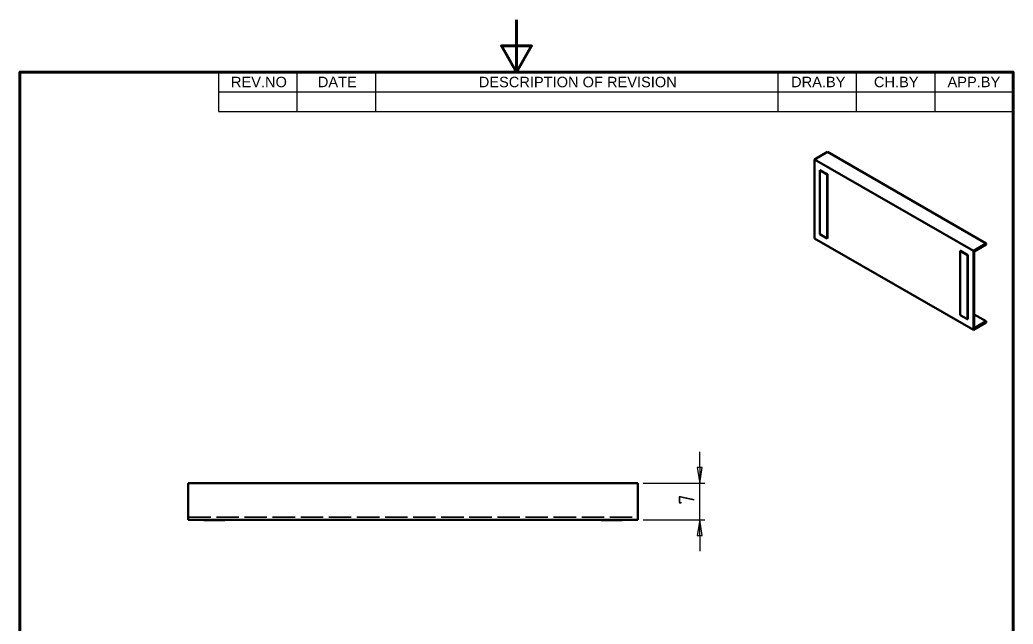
# Model space of a CAD drawing. Header units: millimetres. Extents: x 0 to 210, y 0 to 297.
# Drawn here: x 10 to 200, y 181.3 to 297 of the extents above; entities that cross this region are included whole.
import ezdxf

# ---------------------------------------------------------------- set-up
doc = ezdxf.new("R2010")
doc.units = ezdxf.units.MM
doc.linetypes.add('DASHED', pattern=[0.2067, 0.1654, -0.0413])
doc.layers.get('0').update_dxf_attribs({"lineweight": 25})
for name, color, linetype, lineweight in [('가려진 것(ISO)', 5, 'DASHED', 35), ('가시적인 것(ISO)', 7, 'Continuous', 50), ('경계(ISO)', 7, 'Continuous', 70), ('기호(ISO)', 7, 'Continuous', 25), ('치수(ISO)', 7, 'Continuous', 25)]:
    doc.layers.add(name, color=color, linetype=linetype, lineweight=lineweight)
doc.styles.add('ISO ProportionalPSTEK', font='isocp.shx')
doc.styles.add('주 문자 (JIS)', font='arial.ttf')
doc.dimstyles.new('PSTEK', dxfattribs={"dimtxt": 3, "dimasz": 3, "dimexe": 1, "dimexo": 1, "dimgap": 1, "dimtad": 1, "dimrnd": 1e-08, "dimdsep": 46, "dimtxsty": 'ISO ProportionalPSTEK', "dimblk": 'Filled-1', "dimcen": 0.09, "dimdle": 10, "dimclrd": 3, "dimclre": 3, "dimclrt": 1, "dimadec": 1, "dimazin": 2, "dimtfac": 1, "dimtmove": 0, "dimatfit": 3, "dimfxl": 0, "dimtolj": 1, "dimlwd": -1, "dimlwe": -1, "dimarcsym": 0})

# ---------------------------------------------------------------- blocks, each defined once
blk = doc.blocks.new('경계 Default Border')
at = {"layer": '경계(ISO)', "flags": 128}
for points in [[(105, 297.0000076293945), (105, 287.0000076293945), (102.1132469177246, 292.0000076293945), (107.8867530822754, 292.0000076293945), (105, 287.0000076293945)], [(10, 10), (10, 287.0000076293945), (200, 287.0000076293945), (200, 10), (10, 10)]]:
    blk.add_lwpolyline(points, dxfattribs=at)
blk = doc.blocks.new('Filled-1')
at = {"color": 0}
for p, q in [((0, 0), (-1, 0.1666666666666667)), ((-1, 0.1666666666666667), (-1, -0.1666666666666667)), ((-1, 0), (0, 0)), ((-1, -0.1666666666666667), (0, 0))]:
    blk.add_line(p, q, dxfattribs=at)
at = {"color": 0, "flags": 128}
blk.add_lwpolyline([(-1, -0.1666666666666667), (0, 0), (-1, 0.1666666666666667), (-1, -0.1666666666666667)], dxfattribs=at)
at = {"color": 0}
blk.add_solid([(-1, -0.1666666666666667), (0, 0), (-1, 0.1666666666666667), (-1, -0.1666666666666667)], dxfattribs=at)
blk = doc.blocks.new('*D20')
at = {"layer": 'Defpoints', "color": 0, "transparency": 16777216}
for p in [(128.2223853188631, 208.3232690449523), (140.0467092477105, 208.3232690449523), (128.2223853188631, 201.3232690449523)]:
    blk.add_point(p, dxfattribs=at)
at = {"layer": '치수(ISO)', "color": 3, "transparency": 16777216}
for p, q in [((140.0467092477105, 211.3232690449523), (140.0467092477105, 214.3232690449523)), ((129.2223853188631, 208.3232690449523), (141.0467092477105, 208.3232690449523)), ((140.0467092477105, 201.3232690449523), (140.0467092477105, 208.3232690449523)), ((129.2223853188631, 201.3232690449523), (141.0467092477105, 201.3232690449523)), ((140.0467092477105, 198.3232690449523), (140.0467092477105, 195.3232690449523))]:
    blk.add_line(p, q, dxfattribs=at)
at = {"layer": '치수(ISO)', "color": 3, "transparency": 16777216, "xscale": 3, "yscale": 3, "zscale": 3}
for p, rotation in [((140.0467092477105, 208.3232690449523), 270), ((140.0467092477105, 201.3232690449523), 90)]:
    blk.add_blockref('Filled-1', p, dxfattribs=dict(at, rotation=rotation))
at = {"layer": '치수(ISO)', "color": 1, "transparency": 16777216, "insert": (136.0467092477105, 204.2232690449523), "char_height": 3, "attachment_point": 1, "rotation": 90, "style": 'ISO ProportionalPSTEK'}
blk.add_mtext('\\A1;7', dxfattribs=at)

msp = doc.modelspace()

# ---------------------------------------------------------------- linework, layer by layer
at = {"layer": '가려진 것(ISO)', "ltscale": 26.00387001037598}
msp.add_line((42.22238531886312, 201.8232690449522), (128.2223853188631, 201.8232690449522), dxfattribs=at)
at = {"layer": '가시적인 것(ISO)'}
for p, q in [((164.4589057141888, 271.7250602120238), (161.9840319800363, 270.2998752137504)), ((164.4589057141888, 271.7250602120238), (194.8644973052149, 254.215644518956)), ((161.9840319800363, 270.2998752137504), (161.9840319800363, 255.1752534041634)), ((192.3896235710623, 252.7904595206826), (161.9840319800363, 270.2998752137504)), ((163.0446921518163, 268.2583741745876), (163.0093368127569, 268.238014388898)), ((163.0093368127569, 268.238014388898), (163.0093368127569, 255.9748075162598)), ((164.4235503751302, 267.4236229613134), (163.0093368127569, 268.238014388898)), ((163.0446921518163, 268.2583741745876), (164.4589057141896, 267.443982747003)), ((164.4589057141896, 267.443982747003), (164.4235503751302, 267.4236229613134)), ((164.4235503751302, 255.1604160886753), (164.4235503751302, 267.4236229613134)), ((164.4589057141896, 267.443982747003), (164.4589057141896, 255.1807758743649)), ((161.9840319800363, 255.1752534041634), (192.3896235710623, 237.6658377110957)), ((163.0093368127569, 255.9748075162598), (164.4235503751302, 255.1604160886753)), ((164.4589057141896, 255.1807758743649), (164.4235503751302, 255.1604160886753)), ((189.9147498369091, 252.7849370504812), (189.8793944978497, 252.7645772647915)), ((189.8793944978497, 252.7645772647915), (189.8793944978497, 240.5013703921534)), ((191.2936080602231, 251.950185837207), (189.8793944978497, 252.7645772647915)), ((189.9147498369091, 252.7849370504812), (191.3289633992824, 251.9705456228966)), ((192.3896235710623, 252.7904595206826), (194.8644973052149, 254.215644518956)), ((192.3896235710623, 237.6658377110957), (192.3896235710623, 252.7904595206826)), ((194.8644973052149, 254.0112577377454), (192.566400266359, 252.6878716679201)), ((194.8644973052149, 254.215644518956), (194.8644973052149, 254.0112577377454)), ((191.3289633992824, 251.9705456228966), (191.2936080602231, 251.950185837207)), ((191.2936080602231, 239.6869789645689), (191.2936080602231, 251.950185837207)), ((191.3289633992824, 251.9705456228966), (191.3289633992824, 239.7073387502585)), ((192.566400266359, 252.6878716679201), (192.566400266359, 237.9720234207544)), ((189.8793944978497, 240.5013703921534), (191.2936080602231, 239.6869789645689)), ((191.3289633992824, 239.7073387502585), (191.2936080602231, 239.6869789645689)), ((192.566400266359, 240.6187955604042), (194.8644973052149, 239.2954094905797)), ((192.3896235710623, 237.6658377110957), (194.8644973052149, 239.091022709369)), ((192.566400266359, 237.9720234207544), (194.8644973052149, 239.2954094905797)), ((194.8644973052149, 239.2954094905797), (194.8644973052149, 239.091022709369)), ((42.22238531886312, 208.3232690449523), (128.2223853188631, 208.3232690449523)), ((42.22238531886312, 208.3232690449523), (42.22238531886312, 201.3232690449523)), ((128.2223853188631, 201.3232690449523), (128.2223853188631, 208.3232690449523)), ((128.2223853188631, 201.3232690449523), (42.22238531886312, 201.3232690449523)), ((45.22238531886312, 201.3232690449513), (45.22238531886312, 201.2232690449513)), ((49.22238531886311, 201.2232690449513), (45.22238531886312, 201.2232690449513)), ((49.22238531886311, 201.3232690449513), (49.22238531886311, 201.2232690449513)), ((121.2223853188631, 201.3232690449513), (121.2223853188631, 201.2232690449513)), ((125.2223853188631, 201.2232690449513), (121.2223853188631, 201.2232690449513)), ((125.2223853188631, 201.3232690449513), (125.2223853188631, 201.2232690449513))]:
    msp.add_line(p, q, dxfattribs=at)
at = {"layer": '기호(ISO)'}
for p, q in [((48.00000000000001, 287.0000076293945), (200, 287.0000076293945)), ((48.00000000000001, 287.0000076293945), (48.00000000000001, 283.2200075995922)), ((63.00000000000001, 287.0000076293945), (63.00000000000001, 283.2200075995922)), ((78, 287.0000076293945), (78, 283.2200075995922)), ((155, 287.0000076293945), (155, 283.2200075995922)), ((170, 287.0000076293945), (170, 283.2200075995922)), ((185, 287.0000076293945), (185, 283.2200075995922)), ((200, 287.0000076293945), (200, 283.2200075995922)), ((48.00000000000001, 283.2200075995922), (200, 283.2200075995922)), ((48.00000000000001, 283.2200075995922), (48.00000000000001, 279.4400075697899)), ((63.00000000000001, 283.2200075995922), (63.00000000000001, 279.4400075697899)), ((78, 283.2200075995922), (78, 279.4400075697899)), ((155, 283.2200075995922), (155, 279.4400075697899)), ((170, 283.2200075995922), (170, 279.4400075697899)), ((185, 283.2200075995922), (185, 279.4400075697899)), ((200, 283.2200075995922), (200, 279.4400075697899)), ((48.00000000000001, 279.4400075697899), (200, 279.4400075697899))]:
    msp.add_line(p, q, dxfattribs=at)

# ---------------------------------------------------------------- block references
msp.add_blockref('경계 Default Border', (0, 0))

# ---------------------------------------------------------------- texts
at = {"layer": '기호(ISO)', "color": 7, "char_height": 2.000000029802322, "attachment_point": 7, "style": '주 문자 (JIS)'}
for s, insert in [('REV.NO', (50.37293127296152, 284.0757088355161)), ('DATE', (66.99846641275116, 284.1100075995922)), ('DESCRIPTION OF REVISION', (97.78200350257585, 284.0757088355161)), ('DRA.BY', (157.5228565737886, 284.1100075995922)), ('CH.BY', (173.3750211560421, 284.0757088355161)), ('APP.BY', (187.4480195504761, 284.1100075995922))]:
    msp.add_mtext(s, dxfattribs=dict(at, insert=insert))

# ---------------------------------------------------------------- dimensions: what is measured, and where the dimension line sits
at = {"layer": '치수(ISO)', "color": 3}
dim = msp.add_linear_dim(base=(140.0467092477105, 208.3232690449523), p1=(128.2223853188631, 201.3232690449523), p2=(128.2223853188631, 208.3232690449523), angle=90, dimstyle='PSTEK', override={"dimdec": 2, "dimtp": 0, "dimtm": -0, "dimtdec": 2, "dimtofl": 1, "dimatfit": 1}, dxfattribs=at)
dim.commit()
dim.dimension.update_dxf_attribs({"geometry": '*D20', "text_midpoint": (140.0467092477105, 204.8232690449523), "dimtype": 160})

doc.saveas('drawing.dxf')
